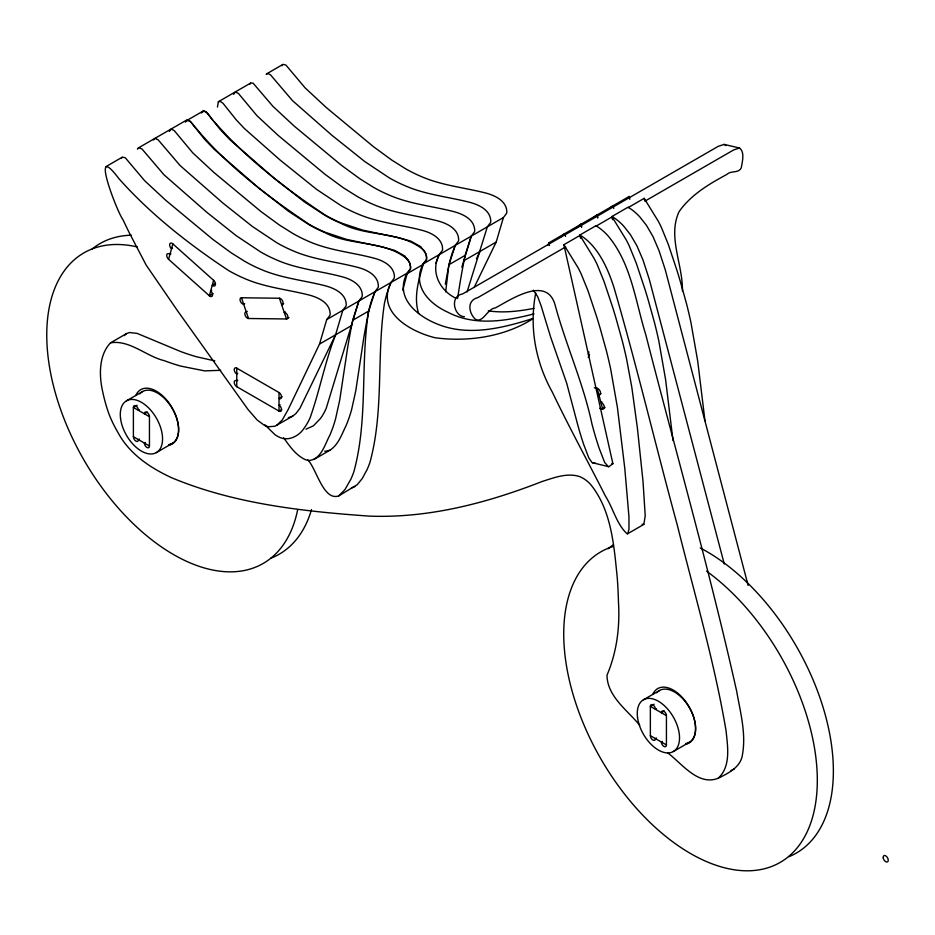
<?xml version="1.0" encoding="UTF-8"?>
<svg xmlns="http://www.w3.org/2000/svg" width="935" height="935" viewBox="0 0 935 935"><rect width="100%" height="100%" fill="white"/><g stroke="black" fill="none" stroke-linecap="round" stroke-linejoin="round"><path stroke-width="1.4" d="M445.668 291.813L448.648 266.533A182.243 105.223 60 0 1 452.002 253.829L455.216 245.391L458.395 241.183A8.953 5.166 60 0 0 458.653 239.29C458.045 227.719 445.177 222.588 435.523 220.333C414.649 215.225 392.91 213.016 373.053 204.333A177.042 102.219 60 0 1 357.252 196.479L343.601 187.912L325.193 174.448L278.162 135.4L256.926 115.671L238.39 93.395L235.316 92.027L233.563 94.365M535.743 292.994C529.093 326.899 535.451 361.798 552.234 391.94C569.076 427.131 587.834 461.376 605.483 496.169C613.126 508.196 616.703 524.418 627.268 533.955L643.829 524.395L645.22 515.828L643.035 481.595L637.413 428.195L631.826 387.335L626.707 359.671A334.765 193.276 60 0 0 622.137 340.293L616.083 318.566A549.406 317.199 60 0 0 612.834 307.814L604.092 281.599L597.103 264.371A73.012 42.157 60 0 0 593.959 258.177L579.945 235.433L563.887 244.713L612.881 463.678L608.895 466.74L592.054 462.626L588.828 457.916L583.884 444.978A342.163 245.578 -76.8 0 1 576.521 420.294L566.68 383.163L550.551 336.822L541.131 305.862L537.683 296.652L533.312 290.189M457.554 298.487L460.078 282.592A1204.373 695.348 60 0 1 463.667 262.665L465.104 255.384L471.275 236.123L474.466 231.903A8.953 5.166 60 0 0 474.711 230.01C474.103 218.451 461.235 213.309 451.582 211.065C430.708 205.945 408.969 203.748 389.112 195.064A177.042 102.219 60 0 1 373.31 187.21L359.671 178.643L341.263 165.168L294.221 126.12L272.985 106.391L253.116 83.18L250.896 82.911L218.346 101.751L217.446 107.069M137.41 149.203L138.953 147.672L142.026 149.027L164.034 174.833L206.752 212.257L236.31 235.749L260.888 252.111A177.042 102.219 60 0 0 276.69 259.965C297.377 269.058 320.132 270.951 341.789 276.69C350.683 278.957 361.845 284.427 362.289 294.922A8.953 5.166 60 0 1 362.044 296.816L358.853 301.023L352.682 320.284L351.244 327.577A1204.373 695.348 60 0 0 347.656 347.504L339.721 400.063L335.572 418.868A243.275 140.46 60 0 1 329.962 434.974C324.948 444.078 321.57 458.758 309.555 460.499A21.283 12.295 60 0 1 304.904 459.447C295.6 454.924 289.534 445.983 283.656 437.825M153.469 139.934L155.011 138.392L158.085 139.759L180.093 165.553L222.81 202.977L252.368 226.469L276.947 242.843A177.042 102.219 60 0 0 292.748 250.697C313.435 259.79 336.191 261.671 357.848 267.41C366.742 269.689 377.915 275.159 378.348 285.642A8.953 5.166 60 0 1 378.102 287.536L374.912 291.755L368.752 311.016L367.315 318.297A1204.373 695.348 60 0 0 363.715 338.225L355.779 390.795L351.63 409.6A243.275 140.46 60 0 1 346.032 425.705C341.754 434.343 338.435 444.709 329.985 450.202L313.926 459.482M455.216 245.391L449.045 264.652L447.608 271.945A1204.373 695.348 60 0 0 445.341 284.205M402.716 290.177L407.146 273.663L410.325 269.444A8.953 5.166 60 0 0 410.582 267.55L410.395 265.774M169.328 131.449L171.082 129.124L174.144 130.491L192.68 152.756L213.916 172.484L260.959 211.532L279.366 225.008L293.006 233.563A177.042 102.219 60 0 0 308.807 241.429C329.506 250.51 352.261 252.403 373.906 258.142C382.801 260.421 393.974 265.879 394.418 276.374A8.953 5.166 60 0 1 394.161 278.268L390.97 282.487L387.768 290.925A182.243 105.223 60 0 0 384.402 303.63C376.489 356.142 384.086 410.769 369.933 462.428A163.847 94.599 60 0 1 366.906 469.978L362.254 478.498L357.299 484.646L338.774 495.889C323.183 501.394 316.217 467.664 307.685 459.856M185.387 122.181L187.14 119.844L190.202 121.211L204.262 138.906L214.197 149.32L258.609 187.877L288.284 211.111L309.169 224.762A177.042 102.219 60 0 0 324.971 232.616C350.812 246.478 385.267 239.909 407.765 259.568M201.446 112.901L203.199 110.575L206.273 111.943L220.321 129.638L230.255 140.051L274.668 178.608L304.342 201.831L325.228 215.494A177.042 102.219 60 0 0 341.041 223.336C366.871 237.198 401.325 230.641 423.824 250.299M211.696 290.317L210.691 290.89A3.588 2.069 60 0 1 212.467 295.518A3.588 2.069 60 0 1 209.346 295.764L168.592 259.311L172.846 243.883A3.588 2.069 60 0 0 169.726 244.128A3.588 2.069 60 0 0 171.502 248.757L172.507 248.172M172.846 243.883L213.601 280.336L209.346 295.764L213.122 293.59M276.655 425.402L282.3 419.897L288.003 409.869L319.525 344.068L326.736 319.571L329.915 315.352A8.953 5.166 60 0 0 330.172 313.47C329.564 301.9 316.696 296.757 307.042 294.513C286.168 289.394 264.43 287.197 244.573 278.513A177.042 102.219 60 0 1 228.771 270.659C188.964 244.339 150.535 214.267 118.78 178.503C88.708 138.462 117.553 213.192 122.988 219.667A446.124 257.569 60 0 0 129.1 232.418L146.269 265.26L177.475 310.689L247.997 409.46L257.195 420.049L264.219 425.215A23.48 13.557 60 0 0 268.427 426.746L274.96 426.231L292.725 416.133L295.974 413.504L299.948 408.256L335.583 334.8L342.794 310.303L345.985 306.084A8.953 5.166 60 0 0 346.231 304.191C345.623 292.632 332.755 287.489 323.101 285.245C302.227 280.126 280.488 277.917 260.631 269.233A177.042 102.219 60 0 1 244.83 261.391L231.19 252.824L212.783 239.348L165.74 200.3L144.504 180.572L125.29 157.77L122.415 157.092L105.924 166.664M305.99 429.188L313.4 425.834L320.448 418.518A124.039 71.621 60 0 0 326.186 408.42L358.853 301.023M426.453 256.506L426.641 258.282A8.953 5.166 60 0 1 426.383 260.175L423.204 264.383C418.623 280.149 413.422 297.272 418.67 313.552M461.832 267.235L471.275 236.123M467.068 291.965L487.334 226.854L490.524 222.635A8.953 5.166 60 0 0 490.77 220.742C490.162 209.183 477.294 204.04 467.64 201.796C446.766 196.677 425.028 194.468 405.171 185.785A177.042 102.219 60 0 1 389.369 177.93L364.79 161.568L331.738 135.143L292.515 100.653L270.507 74.847L267.971 73.491L266.171 74.403M474.103 287.548L496.193 242.071L503.392 217.575L506.583 213.367A8.953 5.166 60 0 0 506.828 211.474C506.221 199.903 493.353 194.76 483.699 192.516C462.837 187.409 441.086 185.2 421.229 176.516A177.042 102.219 60 0 1 405.428 168.662L391.788 160.095L373.381 146.631L326.338 107.583L305.102 87.855L285.888 65.041L283.013 64.363L266.533 73.935M390.97 282.487C375.776 312.617 411.236 331.948 435.196 337.769C467.874 342.163 504.327 336.775 532.436 319.045M410.056 264.056L410.558 267.001A8.953 5.166 60 0 1 410.22 269L407.041 273.207C394.161 297.739 417.279 316.135 437.709 324.223C468.435 336.623 502.562 328.127 532.845 318.531M426.524 257.277L426.535 257.826A8.953 5.166 60 0 1 426.278 259.72L423.099 263.939C411.704 285.678 428.92 303.665 447.725 312.161C474.466 326.35 506.069 321.161 534.037 313.856M218.346 101.751L220.38 101.447L223.033 103.329L236.274 119.879L244.339 128.469L280.149 160.095L316.603 189.384L341.182 205.747A177.042 102.219 60 0 0 356.995 213.601C377.682 222.694 400.437 224.587 422.082 230.326C430.977 232.605 442.15 238.063 442.594 248.558A8.953 5.166 60 0 1 442.337 250.451L439.158 254.671C430.264 271.641 439.52 290.224 455.707 298.183M335.583 334.8C324.971 361.775 319.793 390.468 310.128 417.688A124.039 71.621 60 0 1 304.389 427.798C299.095 436.271 287.781 442.115 278.326 436.68A27.197 15.708 60 0 1 274.995 434.693L264.909 424.864M435.944 263.109L439.158 254.671M374.912 291.755L371.709 300.193A182.243 105.223 60 0 0 368.343 312.898C360.419 365.421 368.028 420.037 353.874 471.696A163.847 94.599 60 0 1 350.847 479.246L344.968 489.554L338.774 495.889M547.793 245.438L548.88 242.819L629.173 196.455L629.816 199.307M564.682 234.159L564.6 233.75M580.74 224.879L580.658 224.482M596.799 215.611L596.717 215.214A50.958 29.417 60 0 0 593.024 218.346M612.857 206.343L612.776 205.934M628.928 197.063L629.173 196.455M121.351 158.471L121.994 157.396M201.75 112.597C205.91 107.876 210.387 117.997 213.086 120.522M249.832 84.29L250.475 83.215M281.949 65.754L282.592 64.667M476.453 258.75L480.134 251.351M627.771 533.675L628.986 529.257L628.928 516.494L624.79 468.365L617.416 407.438L610.649 368.939A334.765 193.276 60 0 0 606.067 349.561L600.025 327.834A549.406 317.199 60 0 0 596.775 317.094L588.033 290.867L581.044 273.651A73.012 42.157 60 0 0 577.9 267.445L563.887 244.713M185.971 121.246C189.63 118.301 192.89 125.033 195.088 127.23M124.215 335.653L126.611 333.538L129.462 332.533L137.106 333.386L180.233 351.361A313.716 181.121 60 0 0 196.712 356.819L214.805 360.875M718.197 778.224C731.182 766.419 727.605 746.305 726.063 730.784C714.27 661.103 694.249 593.141 677.174 524.64C655.645 445.691 636.84 365.982 613.944 287.407C608.954 272.085 602.526 256.739 591.575 244.654A41.35 23.878 60 0 0 581.792 236.228A39.445 22.779 60 0 0 579.852 235.036L595.922 225.756A39.445 22.779 60 0 1 597.851 226.96A41.35 23.878 60 0 1 607.633 235.386C631.277 263.051 635.356 301.117 645.781 334.695C676.227 453.545 709.934 571.612 736.698 691.374C740.251 711.862 746.107 732.9 742.6 753.797C741.256 766.981 728.727 773.046 718.197 778.224C698.387 786.277 682.082 763.801 668.058 753.142M126.611 333.538L110.552 342.818C99.309 354.505 99.075 373.404 102.032 388.563A199.693 115.285 60 0 0 103.341 394.652L103.773 396.498A119.598 69.05 60 0 0 105.141 401.84A137.305 79.276 60 0 0 106.8 407.555L108.226 411.903A62.914 36.325 60 0 0 111.265 419.558L112.609 422.468A77.032 44.471 60 0 0 117.892 432.391C129.264 453.826 150.009 467.722 171.479 477.668C233.715 503.731 302.414 511.375 369.185 516.108C428.674 518.399 487.041 503.018 542.008 481.537C553.836 477.797 566.879 472.584 579.326 476.488A29.488 17.029 60 0 1 584.807 479.386A26.928 15.544 60 0 1 590.593 484.412C611.619 510.335 613.968 545.76 617.252 577.643A480.415 277.368 60 0 1 618.467 602.035C620.01 627.034 616.808 652.116 607.014 675.163C607.107 696.341 627.467 710.273 639.739 725.268M138.053 148.116L186.229 120.299M186.334 120.79L202.392 111.51M170.941 253.852L169.936 254.437A3.588 2.069 60 0 0 166.816 254.682A3.588 2.069 60 0 0 168.592 259.311M215.272 283.469L212.257 285.21A3.588 2.069 60 0 0 215.377 284.965A3.588 2.069 60 0 0 213.601 280.336M244.69 303.723L243.684 304.307A3.588 2.069 60 0 1 240.295 301A3.588 2.069 60 0 1 241.464 297.762L279.425 298.242A3.588 2.069 60 0 1 282.814 301.549A3.588 2.069 60 0 1 281.657 304.787L283.667 303.63M247.284 311.367L246.291 311.939A3.588 2.069 60 0 0 245.122 315.188A3.588 2.069 60 0 0 248.511 318.496L286.484 318.975L288.997 317.526M126.482 400.834L142.541 391.566M285.257 311.846L284.252 312.43A3.588 2.069 60 0 1 287.641 315.738A3.588 2.069 60 0 1 286.484 318.975L279.425 298.242M137.153 405.264L133.389 407.438L133.389 436.715A3.588 2.069 60 0 0 135.926 441.11A3.588 2.069 60 0 0 138.462 439.649L139.467 439.064M139.467 409.787L138.462 410.371A3.588 2.069 60 0 0 135.926 405.977A3.588 2.069 60 0 0 133.389 407.438L149.448 416.706L149.448 445.995A3.588 2.069 60 0 1 146.912 447.456A3.588 2.069 60 0 1 144.376 443.061L145.381 442.489M147.391 412.043L144.376 413.784A3.588 2.069 60 0 1 146.912 412.323A3.588 2.069 60 0 1 149.448 416.706M326.736 319.571L407.041 273.207M423.099 263.939L503.392 217.575M407.146 273.663L423.204 264.383M237.77 373.427L236.765 374A3.588 2.069 60 0 1 234.229 369.617A3.588 2.069 60 0 1 236.765 368.145L279.027 392.548A3.588 2.069 60 0 1 281.564 396.943A3.588 2.069 60 0 1 279.027 398.403L282.043 396.662M237.77 380.253L236.765 380.837A3.588 2.069 60 0 0 234.229 382.298A3.588 2.069 60 0 0 236.765 386.693L279.027 411.096L281.552 409.635A3.588 2.069 60 0 0 279.027 405.241L280.032 404.656M352.682 320.284L368.752 311.016M449.045 264.652L465.104 255.384M319.525 344.068L351.654 325.52M464.064 260.62L496.193 242.071M156.367 452.598L172.426 443.319M612.612 219.328L611.981 216.488L628.039 207.219A39.445 22.779 60 0 1 629.968 208.411A41.35 23.878 60 0 1 639.75 216.838L646.436 225.323L652.957 236.497L659.081 250.779L665.358 270.098L748.14 585.427M596.004 226.165L612.063 216.885L626.076 239.629A73.012 42.157 60 0 1 629.22 245.823L636.221 263.039L644.963 289.266A549.406 317.199 60 0 1 648.212 300.018L654.266 321.745A334.765 193.276 60 0 1 658.848 341.123L665.603 379.622L673.001 440.549M628.121 207.617L644.18 198.349L658.193 221.081A73.012 42.157 60 0 1 661.337 227.287L668.338 244.502L677.069 270.729A549.406 317.199 60 0 1 680.318 281.482L686.372 303.197A334.765 193.276 60 0 1 690.953 322.575L697.709 361.085L704.967 420.797M565.663 246.922L477.878 297.599C466.495 300.521 468.716 313.108 475.471 319.361C483.231 323.335 487.299 308.562 495.48 307.872C512.123 298.779 547.758 274.913 555.413 306.131C566.259 345.821 583.405 383.549 591.937 423.894A342.163 245.578 -76.8 0 0 599.288 448.578L604.664 462.439L608.369 466.694M588.208 357.45A3.588 2.069 60 0 0 588.571 355.031L589.564 354.447M600.901 393.728L598.903 394.886A3.588 2.069 60 0 0 600.434 392.034A3.588 2.069 60 0 0 597.184 388.387L595.688 388.142M601.895 401.898L600.889 402.471A3.588 2.069 60 0 1 604.139 406.117A3.588 2.069 60 0 1 602.607 408.969L599.627 408.49M599.756 408.361L602.561 408.829L605.074 407.38M643.455 699.777L659.514 690.509M654.138 704.207L650.363 706.381L650.363 735.67A3.588 2.069 60 0 0 652.899 740.053A3.588 2.069 60 0 0 655.435 738.592L656.44 738.007M656.44 708.73L655.435 709.314A3.588 2.069 60 0 0 652.899 704.92A3.588 2.069 60 0 0 650.363 706.381L666.433 715.661L666.433 744.938A3.588 2.069 60 0 1 663.897 746.399A3.588 2.069 60 0 1 661.361 742.004L662.366 741.432M664.364 710.986L661.361 712.727A3.588 2.069 60 0 1 663.897 711.266A3.588 2.069 60 0 1 666.433 715.661M673.34 751.541L689.399 742.273M643.829 524.395L642.076 524.255M354.833 486.621L351.315 487.976M292.725 416.133L288.342 417.641M730.995 770.58L734.255 768.944M464.45 316.673C454.27 316.755 449.174 296.15 462.486 293.987L718.232 146.339L724.111 144.399L739.503 148.011C745.066 152.206 742.226 161.732 741.326 167.681C738.942 173.63 730.878 170.252 726.799 174.459C709.01 184.066 690.778 194.831 679.032 211.742C667.426 236.824 683.006 264.722 682.41 290.902M594.765 462.65L592.965 463.082M110.552 342.818C129.579 339.627 146.199 356.305 164.174 360.63A313.716 181.121 60 0 0 180.654 366.088L204.672 370.879L220.707 370.307M329.985 450.202L325.614 451.231A21.283 12.295 60 0 1 324.714 451.184M534.049 308.34C519.042 311.261 503.533 313.132 488.304 310.864M739.503 148.011L733.624 149.951L644.905 201.165L644.18 198.349M594.333 387.78L597.149 388.235L602.561 408.829M611.911 463.456L612.881 463.678M724.111 144.399L725.829 145.556M133.389 436.715L149.448 445.995M650.363 735.67L666.433 744.938M214.033 121.421C245.718 158.062 284.941 188.262 325.123 215.027A177.042 102.219 60 0 0 340.924 222.881L362.57 230.092L397.761 237.525L410.816 241.136L420.867 246.746L425.565 253.338M195.929 127.99C227.509 166.231 268.146 196.724 309.064 224.295A177.042 102.219 60 0 0 324.866 232.149L346.499 239.36L381.702 246.805L394.757 250.405L404.808 256.026L409.507 262.606M424.42 250.884L425.939 254.297M408.361 260.152L409.881 263.577M241.464 297.762L248.511 318.496M425.834 253.852L426.43 256.12M409.775 263.132L410.36 265.388M724.286 564.05L649.299 279.366L643.023 260.047L636.899 245.765L630.377 234.591L623.692 226.118A41.35 23.878 60 0 0 613.909 217.68A39.445 22.779 60 0 0 611.981 216.488M426.115 254.787L426.559 256.95M612.063 216.885L612.694 219.713M597.664 217.715L597.056 215.003L597.687 217.82M613.115 205.735L613.722 208.447M579.852 235.036L580.577 238.261M564.939 233.551L565.57 236.391M548.88 242.819L549.476 245.531M279.027 392.548L279.027 411.096A3.588 2.069 60 0 0 281.564 409.635M236.765 368.145L236.765 386.693M297.692 509.552A179.31 103.528 60 0 1 168.522 551.557A179.31 103.528 60 0 1 47.743 353.792A179.31 103.528 60 0 1 137.328 246.957M92.203 248.932A179.31 103.528 60 0 1 131.368 235.223M311.495 509.563A179.31 103.528 60 0 1 270.776 558.23M139.794 393.88A29.885 17.251 60 0 1 172.426 408.817A29.885 17.251 60 0 1 169.048 444.546M135.797 395.493A31.381 18.116 60 0 1 170.451 405.077A31.381 18.116 60 0 1 168.569 445.282M588.571 355.031A3.588 2.571 -76.8 0 1 588.945 351.981M706.603 571.18A179.31 103.528 60 0 1 807.805 830.444A179.31 103.528 60 0 1 613.57 779.054A179.31 103.528 60 0 1 613.161 546.461M608.147 548.728A179.31 103.528 60 0 1 613.512 544.684M700.245 547.957A179.31 103.528 60 0 1 824.378 711.699A179.31 103.528 60 0 1 789.011 856.67M656.767 692.823A29.885 17.251 60 0 1 689.399 707.76A29.885 17.251 60 0 1 686.021 743.489M652.77 694.436A31.381 18.116 60 0 1 687.424 704.02A31.381 18.116 60 0 1 685.542 744.237M576.965 227.614A50.958 29.417 60 0 1 580.635 224.447M560.907 236.882A50.958 29.417 60 0 1 564.576 233.715M610.204 207.921A50.958 29.417 60 0 1 612.752 205.899M581.605 226.983L580.997 224.271L581.605 226.983M120.557 418.518A29.885 17.251 60 0 0 154.743 453.346A29.885 17.251 60 0 0 148.969 408.279A29.885 17.251 60 0 0 120.557 418.518M637.53 717.461A29.885 17.251 60 0 0 671.716 752.289A29.885 17.251 60 0 0 665.942 707.222A29.885 17.251 60 0 0 637.53 717.461M883.224 857.886A3.588 2.069 60 0 0 887.373 861.941A3.588 2.069 60 0 0 886.544 856.472A3.588 2.069 60 0 0 883.224 857.886"/></g></svg>
